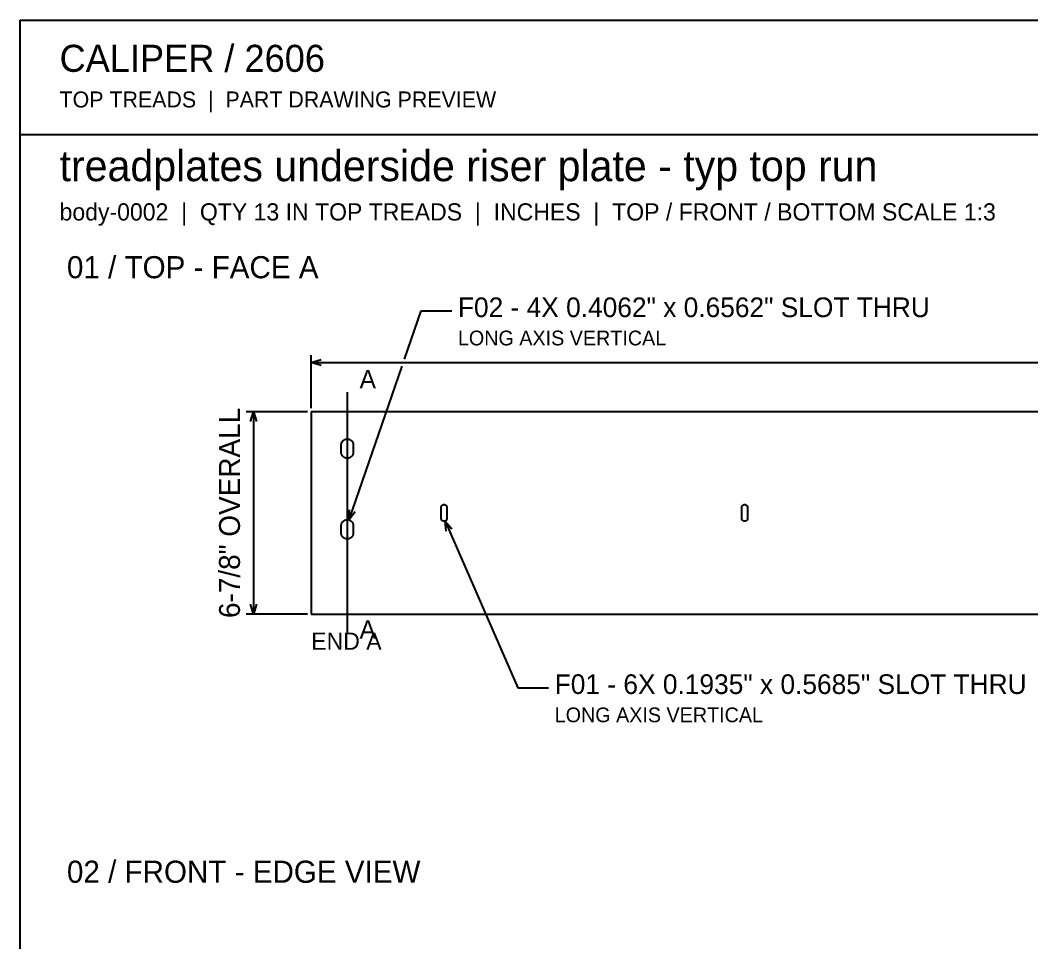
# Model space of a CAD drawing. Header units: inches. Extents: x 1.4 to 100.6, y 1.4 to 64.6.
# Drawn here: x 1.42 to 35.7, y 33.3 to 64.58 of the extents above; entities that cross this region are included whole.
import ezdxf
from ezdxf.enums import TextEntityAlignment as Align

# ---------------------------------------------------------------- set-up
doc = ezdxf.new("R2010")
doc.units = ezdxf.units.IN
doc.header["$MEASUREMENT"] = 0

msp = doc.modelspace()

# ---------------------------------------------------------------- linework, layer by layer
at = {"layer": 'ANNOTATION'}
for p, q in [((14.439, 53.092), (15, 54.723)), ((15, 54.723), (16.042, 54.723)), ((11.28, 51.432), (11.28, 53.223)), ((11.28, 52.973), (11.613, 53.078)), ((11.28, 52.973), (71.22, 52.973)), ((11.613, 52.869), (11.28, 52.973)), ((12.564, 47.636), (14.358, 52.855)), ((12.5, 51.973), (12.5, 43.818)), ((11.155, 51.307), (9.072, 51.307)), ((9.218, 50.973), (9.322, 51.307)), ((9.322, 51.307), (9.322, 44.443)), ((9.322, 51.307), (9.426, 50.973)), ((12.564, 47.636), (12.574, 47.985)), ((12.771, 47.917), (12.564, 47.636)), ((15.817, 47.598), (18.28, 41.943)), ((15.855, 47.251), (15.817, 47.598)), ((15.817, 47.598), (16.046, 47.334)), ((9.322, 44.443), (9.218, 44.777)), ((9.426, 44.777), (9.322, 44.443)), ((11.155, 44.443), (9.072, 44.443)), ((18.28, 41.943), (19.322, 41.943))]:
    msp.add_line(p, q, dxfattribs=at)
at = {"layer": 'OUTLINE'}
for p, q in [((1.417, 64.583), (100.583, 64.583)), ((1.417, 1.417), (1.417, 64.583)), ((1.417, 60.708), (100.583, 60.708)), ((71.22, 51.307), (11.28, 51.307)), ((11.28, 51.307), (11.28, 44.443)), ((12.297, 50.197), (12.298, 50.202)), ((12.297, 50.192), (12.297, 50.197)), ((12.297, 50.187), (12.297, 50.192)), ((12.297, 50.182), (12.297, 50.187)), ((12.297, 49.932), (12.297, 50.182)), ((12.298, 50.207), (12.299, 50.212)), ((12.298, 50.202), (12.298, 50.207)), ((12.299, 50.212), (12.3, 50.217)), ((12.3, 50.217), (12.301, 50.221)), ((12.301, 50.221), (12.302, 50.226)), ((12.302, 50.226), (12.303, 50.231)), ((12.303, 50.231), (12.304, 50.236)), ((12.304, 50.236), (12.306, 50.241)), ((12.306, 50.241), (12.307, 50.246)), ((12.307, 50.246), (12.309, 50.25)), ((12.309, 50.25), (12.311, 50.255)), ((12.311, 50.255), (12.312, 50.26)), ((12.312, 50.26), (12.314, 50.264)), ((12.314, 50.264), (12.316, 50.269)), ((12.316, 50.269), (12.319, 50.273)), ((12.319, 50.273), (12.321, 50.278)), ((12.321, 50.278), (12.323, 50.282)), ((12.323, 50.282), (12.326, 50.286)), ((12.326, 50.286), (12.328, 50.29)), ((12.328, 50.29), (12.331, 50.295)), ((12.331, 50.295), (12.334, 50.299)), ((12.334, 50.299), (12.337, 50.303)), ((12.337, 50.303), (12.34, 50.307)), ((12.34, 50.307), (12.343, 50.311)), ((12.343, 50.311), (12.346, 50.314)), ((12.346, 50.314), (12.35, 50.318)), ((12.35, 50.318), (12.353, 50.322)), ((12.353, 50.322), (12.356, 50.325)), ((12.356, 50.325), (12.36, 50.329)), ((12.36, 50.329), (12.364, 50.332)), ((12.364, 50.332), (12.367, 50.336)), ((12.367, 50.336), (12.371, 50.339)), ((12.371, 50.339), (12.375, 50.342)), ((12.375, 50.342), (12.379, 50.345)), ((12.379, 50.345), (12.383, 50.348)), ((12.383, 50.348), (12.387, 50.351)), ((12.387, 50.351), (12.391, 50.353)), ((12.391, 50.353), (12.396, 50.356)), ((12.396, 50.356), (12.4, 50.359)), ((12.4, 50.359), (12.404, 50.361)), ((12.404, 50.361), (12.409, 50.363)), ((12.409, 50.363), (12.413, 50.365)), ((12.413, 50.365), (12.418, 50.367)), ((12.418, 50.367), (12.422, 50.369)), ((12.422, 50.369), (12.427, 50.371)), ((12.427, 50.371), (12.432, 50.373)), ((12.432, 50.373), (12.436, 50.375)), ((12.436, 50.375), (12.441, 50.376)), ((12.441, 50.376), (12.446, 50.378)), ((12.446, 50.378), (12.451, 50.379)), ((12.451, 50.379), (12.456, 50.38)), ((12.456, 50.38), (12.46, 50.381)), ((12.46, 50.381), (12.465, 50.382)), ((12.465, 50.382), (12.47, 50.383)), ((12.47, 50.383), (12.475, 50.383)), ((12.475, 50.383), (12.48, 50.384)), ((12.48, 50.384), (12.485, 50.384)), ((12.485, 50.384), (12.49, 50.385)), ((12.49, 50.385), (12.495, 50.385)), ((12.495, 50.385), (12.5, 50.385)), ((12.5, 50.385), (12.505, 50.385)), ((12.505, 50.385), (12.51, 50.385)), ((12.51, 50.385), (12.515, 50.384)), ((12.515, 50.384), (12.52, 50.384)), ((12.52, 50.384), (12.525, 50.383)), ((12.525, 50.383), (12.53, 50.383)), ((12.53, 50.383), (12.535, 50.382)), ((12.535, 50.382), (12.54, 50.381)), ((12.54, 50.381), (12.544, 50.38)), ((12.544, 50.38), (12.549, 50.379)), ((12.549, 50.379), (12.554, 50.378)), ((12.554, 50.378), (12.559, 50.376)), ((12.559, 50.376), (12.564, 50.375)), ((12.564, 50.375), (12.568, 50.373)), ((12.568, 50.373), (12.573, 50.371)), ((12.573, 50.371), (12.578, 50.369)), ((12.578, 50.369), (12.582, 50.367)), ((12.582, 50.367), (12.587, 50.365)), ((12.587, 50.365), (12.591, 50.363)), ((12.591, 50.363), (12.596, 50.361)), ((12.596, 50.361), (12.6, 50.359)), ((12.6, 50.359), (12.604, 50.356)), ((12.604, 50.356), (12.609, 50.353)), ((12.609, 50.353), (12.613, 50.351)), ((12.613, 50.351), (12.617, 50.348)), ((12.617, 50.348), (12.621, 50.345)), ((12.621, 50.345), (12.625, 50.342)), ((12.625, 50.342), (12.629, 50.339)), ((12.629, 50.339), (12.633, 50.336)), ((12.633, 50.336), (12.636, 50.332)), ((12.636, 50.332), (12.64, 50.329)), ((12.64, 50.329), (12.644, 50.325)), ((12.644, 50.325), (12.647, 50.322)), ((12.647, 50.322), (12.65, 50.318)), ((12.65, 50.318), (12.654, 50.314)), ((12.654, 50.314), (12.657, 50.311)), ((12.657, 50.311), (12.66, 50.307)), ((12.66, 50.307), (12.663, 50.303)), ((12.663, 50.303), (12.666, 50.299)), ((12.666, 50.299), (12.669, 50.295)), ((12.669, 50.295), (12.672, 50.29)), ((12.672, 50.29), (12.674, 50.286)), ((12.674, 50.286), (12.677, 50.282)), ((12.677, 50.282), (12.679, 50.278)), ((12.679, 50.278), (12.681, 50.273)), ((12.681, 50.273), (12.684, 50.269)), ((12.684, 50.269), (12.686, 50.264)), ((12.686, 50.264), (12.688, 50.26)), ((12.688, 50.26), (12.689, 50.255)), ((12.689, 50.255), (12.691, 50.25)), ((12.691, 50.25), (12.693, 50.246)), ((12.693, 50.246), (12.694, 50.241)), ((12.694, 50.241), (12.696, 50.236)), ((12.696, 50.236), (12.697, 50.231)), ((12.697, 50.231), (12.698, 50.226)), ((12.698, 50.226), (12.699, 50.221)), ((12.699, 50.221), (12.7, 50.217)), ((12.7, 50.217), (12.701, 50.212)), ((12.701, 50.212), (12.702, 50.207)), ((12.702, 50.207), (12.702, 50.202)), ((12.702, 50.202), (12.703, 50.197)), ((12.703, 50.197), (12.703, 50.192)), ((12.703, 50.192), (12.703, 50.187)), ((12.703, 50.187), (12.703, 50.182)), ((12.703, 50.182), (12.703, 49.932)), ((12.297, 49.922), (12.297, 49.932)), ((12.298, 49.912), (12.297, 49.922)), ((12.299, 49.902), (12.298, 49.912)), ((12.301, 49.892), (12.299, 49.902)), ((12.303, 49.882), (12.301, 49.892)), ((12.306, 49.873), (12.303, 49.882)), ((12.309, 49.863), (12.306, 49.873)), ((12.312, 49.854), (12.309, 49.863)), ((12.316, 49.845), (12.312, 49.854)), ((12.321, 49.836), (12.316, 49.845)), ((12.326, 49.827), (12.321, 49.836)), ((12.331, 49.819), (12.326, 49.827)), ((12.337, 49.811), (12.331, 49.819)), ((12.343, 49.803), (12.337, 49.811)), ((12.35, 49.795), (12.343, 49.803)), ((12.356, 49.788), (12.35, 49.795)), ((12.364, 49.781), (12.356, 49.788)), ((12.371, 49.775), (12.364, 49.781)), ((12.379, 49.769), (12.371, 49.775)), ((12.387, 49.763), (12.379, 49.769)), ((12.396, 49.758), (12.387, 49.763)), ((12.404, 49.753), (12.396, 49.758)), ((12.413, 49.748), (12.404, 49.753)), ((12.422, 49.744), (12.413, 49.748)), ((12.432, 49.741), (12.422, 49.744)), ((12.441, 49.737), (12.432, 49.741)), ((12.451, 49.735), (12.441, 49.737)), ((12.46, 49.733), (12.451, 49.735)), ((12.47, 49.731), (12.46, 49.733)), ((12.48, 49.73), (12.47, 49.731)), ((12.49, 49.729), (12.48, 49.73)), ((12.5, 49.729), (12.49, 49.729)), ((12.51, 49.729), (12.5, 49.729)), ((12.52, 49.73), (12.51, 49.729)), ((12.53, 49.731), (12.52, 49.73)), ((12.54, 49.733), (12.53, 49.731)), ((12.549, 49.735), (12.54, 49.733)), ((12.559, 49.737), (12.549, 49.735)), ((12.568, 49.741), (12.559, 49.737)), ((12.578, 49.744), (12.568, 49.741)), ((12.587, 49.748), (12.578, 49.744)), ((12.596, 49.753), (12.587, 49.748)), ((12.604, 49.758), (12.596, 49.753)), ((12.613, 49.763), (12.604, 49.758)), ((12.621, 49.769), (12.613, 49.763)), ((12.629, 49.775), (12.621, 49.769)), ((12.636, 49.781), (12.629, 49.775)), ((12.644, 49.788), (12.636, 49.781)), ((12.65, 49.795), (12.644, 49.788)), ((12.657, 49.803), (12.65, 49.795)), ((12.663, 49.811), (12.657, 49.803)), ((12.669, 49.819), (12.663, 49.811)), ((12.674, 49.827), (12.669, 49.819)), ((12.679, 49.836), (12.674, 49.827)), ((12.684, 49.845), (12.679, 49.836)), ((12.688, 49.854), (12.684, 49.845)), ((12.691, 49.863), (12.688, 49.854)), ((12.694, 49.873), (12.691, 49.863)), ((12.697, 49.882), (12.694, 49.873)), ((12.699, 49.892), (12.697, 49.882)), ((12.701, 49.902), (12.699, 49.892)), ((12.702, 49.912), (12.701, 49.902)), ((12.703, 49.922), (12.702, 49.912)), ((12.703, 49.932), (12.703, 49.922)), ((15.683, 48.067), (15.684, 48.07)), ((15.683, 48.065), (15.683, 48.067)), ((15.683, 48.062), (15.683, 48.065)), ((15.683, 47.688), (15.683, 48.062)), ((15.684, 48.077), (15.685, 48.079)), ((15.684, 48.074), (15.684, 48.077)), ((15.684, 48.072), (15.684, 48.074)), ((15.684, 48.07), (15.684, 48.072)), ((15.685, 48.081), (15.686, 48.084)), ((15.685, 48.079), (15.685, 48.081)), ((15.686, 48.086), (15.687, 48.088)), ((15.686, 48.084), (15.686, 48.086)), ((15.687, 48.091), (15.688, 48.093)), ((15.687, 48.088), (15.687, 48.091)), ((15.688, 48.093), (15.689, 48.095)), ((15.689, 48.095), (15.69, 48.097)), ((15.69, 48.097), (15.691, 48.1)), ((15.691, 48.1), (15.692, 48.102)), ((15.692, 48.102), (15.693, 48.104)), ((15.693, 48.104), (15.694, 48.106)), ((15.694, 48.106), (15.695, 48.108)), ((15.695, 48.108), (15.696, 48.11)), ((15.696, 48.11), (15.697, 48.112)), ((15.697, 48.112), (15.698, 48.114)), ((15.698, 48.114), (15.7, 48.116)), ((15.7, 48.116), (15.701, 48.118)), ((15.701, 48.118), (15.702, 48.12)), ((15.702, 48.12), (15.704, 48.122)), ((15.704, 48.122), (15.705, 48.124)), ((15.705, 48.124), (15.707, 48.126)), ((15.707, 48.126), (15.708, 48.127)), ((15.708, 48.127), (15.71, 48.129)), ((15.71, 48.129), (15.712, 48.131)), ((15.712, 48.131), (15.713, 48.133)), ((15.713, 48.133), (15.715, 48.134)), ((15.715, 48.134), (15.717, 48.136)), ((15.717, 48.136), (15.719, 48.137)), ((15.719, 48.137), (15.72, 48.139)), ((15.72, 48.139), (15.722, 48.14)), ((15.722, 48.14), (15.724, 48.142)), ((15.724, 48.142), (15.726, 48.143)), ((15.726, 48.143), (15.728, 48.144)), ((15.728, 48.144), (15.73, 48.145)), ((15.73, 48.145), (15.732, 48.147)), ((15.732, 48.147), (15.734, 48.148)), ((15.734, 48.148), (15.737, 48.149)), ((15.737, 48.149), (15.739, 48.15)), ((15.739, 48.15), (15.741, 48.151)), ((15.741, 48.151), (15.743, 48.152)), ((15.743, 48.152), (15.745, 48.153)), ((15.745, 48.153), (15.747, 48.154)), ((15.747, 48.154), (15.75, 48.154)), ((15.75, 48.154), (15.752, 48.155)), ((15.752, 48.155), (15.754, 48.156)), ((15.754, 48.156), (15.756, 48.156)), ((15.756, 48.156), (15.759, 48.157)), ((15.759, 48.157), (15.761, 48.157)), ((15.761, 48.157), (15.763, 48.158)), ((15.763, 48.158), (15.766, 48.158)), ((15.766, 48.158), (15.768, 48.159)), ((15.768, 48.159), (15.771, 48.159)), ((15.771, 48.159), (15.773, 48.159)), ((15.773, 48.159), (15.775, 48.159)), ((15.775, 48.159), (15.778, 48.159)), ((15.778, 48.159), (15.78, 48.159)), ((15.78, 48.159), (15.782, 48.159)), ((15.782, 48.159), (15.785, 48.159)), ((15.785, 48.159), (15.787, 48.159)), ((15.787, 48.159), (15.789, 48.159)), ((15.789, 48.159), (15.792, 48.159)), ((15.792, 48.159), (15.794, 48.158)), ((15.794, 48.158), (15.797, 48.158)), ((15.797, 48.158), (15.799, 48.157)), ((15.799, 48.157), (15.801, 48.157)), ((15.801, 48.157), (15.804, 48.156)), ((15.804, 48.156), (15.806, 48.156)), ((15.806, 48.156), (15.808, 48.155)), ((15.808, 48.155), (15.81, 48.154)), ((15.81, 48.154), (15.813, 48.154)), ((15.813, 48.154), (15.815, 48.153)), ((15.815, 48.153), (15.817, 48.152)), ((15.817, 48.152), (15.819, 48.151)), ((15.819, 48.151), (15.821, 48.15)), ((15.821, 48.15), (15.823, 48.149)), ((15.823, 48.149), (15.826, 48.148)), ((15.826, 48.148), (15.828, 48.147)), ((15.828, 48.147), (15.83, 48.145)), ((15.83, 48.145), (15.832, 48.144)), ((15.832, 48.144), (15.834, 48.143)), ((15.834, 48.143), (15.836, 48.142)), ((15.836, 48.142), (15.838, 48.14)), ((15.838, 48.14), (15.84, 48.139)), ((15.84, 48.139), (15.841, 48.137)), ((15.841, 48.137), (15.843, 48.136)), ((15.843, 48.136), (15.845, 48.134)), ((15.845, 48.134), (15.847, 48.133)), ((15.847, 48.133), (15.848, 48.131)), ((15.848, 48.131), (15.85, 48.129)), ((15.85, 48.129), (15.852, 48.127)), ((15.852, 48.127), (15.853, 48.126)), ((15.853, 48.126), (15.855, 48.124)), ((15.855, 48.124), (15.856, 48.122)), ((15.856, 48.122), (15.858, 48.12)), ((15.858, 48.12), (15.859, 48.118)), ((15.859, 48.118), (15.86, 48.116)), ((15.86, 48.116), (15.862, 48.114)), ((15.862, 48.114), (15.863, 48.112)), ((15.863, 48.112), (15.864, 48.11)), ((15.864, 48.11), (15.865, 48.108)), ((15.865, 48.108), (15.866, 48.106)), ((15.866, 48.106), (15.867, 48.104)), ((15.867, 48.104), (15.868, 48.102)), ((15.868, 48.102), (15.869, 48.1)), ((15.869, 48.1), (15.87, 48.097)), ((15.87, 48.097), (15.871, 48.095)), ((15.871, 48.095), (15.872, 48.093)), ((15.872, 48.093), (15.873, 48.091)), ((15.873, 48.091), (15.873, 48.088)), ((15.873, 48.088), (15.874, 48.086)), ((15.874, 48.086), (15.874, 48.084)), ((15.874, 48.084), (15.875, 48.081)), ((15.875, 48.081), (15.875, 48.079)), ((15.875, 48.079), (15.876, 48.077)), ((15.876, 48.077), (15.876, 48.074)), ((15.876, 48.074), (15.876, 48.072)), ((15.876, 48.072), (15.876, 48.07)), ((15.876, 48.07), (15.877, 48.067)), ((15.877, 48.067), (15.877, 48.065)), ((15.877, 48.065), (15.877, 48.062)), ((15.877, 48.062), (15.877, 47.688)), ((25.871, 48.067), (25.872, 48.07)), ((25.871, 48.065), (25.871, 48.067)), ((25.871, 48.062), (25.871, 48.065)), ((25.871, 47.688), (25.871, 48.062)), ((25.872, 48.077), (25.873, 48.079)), ((25.872, 48.074), (25.872, 48.077)), ((25.872, 48.072), (25.872, 48.074)), ((25.872, 48.07), (25.872, 48.072)), ((25.873, 48.081), (25.874, 48.084)), ((25.873, 48.079), (25.873, 48.081)), ((25.874, 48.086), (25.875, 48.088)), ((25.874, 48.084), (25.874, 48.086)), ((25.875, 48.091), (25.876, 48.093)), ((25.875, 48.088), (25.875, 48.091)), ((25.876, 48.093), (25.877, 48.095)), ((25.877, 48.095), (25.878, 48.097)), ((25.878, 48.097), (25.879, 48.1)), ((25.879, 48.1), (25.88, 48.102)), ((25.88, 48.102), (25.881, 48.104)), ((25.881, 48.104), (25.882, 48.106)), ((25.882, 48.106), (25.883, 48.108)), ((25.883, 48.108), (25.884, 48.11)), ((25.884, 48.11), (25.885, 48.112)), ((25.885, 48.112), (25.886, 48.114)), ((25.886, 48.114), (25.888, 48.116)), ((25.888, 48.116), (25.889, 48.118)), ((25.889, 48.118), (25.89, 48.12)), ((25.89, 48.12), (25.892, 48.122)), ((25.892, 48.122), (25.893, 48.124)), ((25.893, 48.124), (25.895, 48.126)), ((25.895, 48.126), (25.896, 48.127)), ((25.896, 48.127), (25.898, 48.129)), ((25.898, 48.129), (25.9, 48.131)), ((25.9, 48.131), (25.901, 48.133)), ((25.901, 48.133), (25.903, 48.134)), ((25.903, 48.134), (25.905, 48.136)), ((25.905, 48.136), (25.907, 48.137)), ((25.907, 48.137), (25.908, 48.139)), ((25.908, 48.139), (25.91, 48.14)), ((25.91, 48.14), (25.912, 48.142)), ((25.912, 48.142), (25.914, 48.143)), ((25.914, 48.143), (25.916, 48.144)), ((25.916, 48.144), (25.918, 48.145)), ((25.918, 48.145), (25.92, 48.147)), ((25.92, 48.147), (25.922, 48.148)), ((25.922, 48.148), (25.925, 48.149)), ((25.925, 48.149), (25.927, 48.15)), ((25.927, 48.15), (25.929, 48.151)), ((25.929, 48.151), (25.931, 48.152)), ((25.931, 48.152), (25.933, 48.153)), ((25.933, 48.153), (25.935, 48.154)), ((25.935, 48.154), (25.938, 48.154)), ((25.938, 48.154), (25.94, 48.155)), ((25.94, 48.155), (25.942, 48.156)), ((25.942, 48.156), (25.944, 48.156)), ((25.944, 48.156), (25.947, 48.157)), ((25.947, 48.157), (25.949, 48.157)), ((25.949, 48.157), (25.951, 48.158)), ((25.951, 48.158), (25.954, 48.158)), ((25.954, 48.158), (25.956, 48.159)), ((25.956, 48.159), (25.959, 48.159)), ((25.959, 48.159), (25.961, 48.159)), ((25.961, 48.159), (25.963, 48.159)), ((25.963, 48.159), (25.966, 48.159)), ((25.966, 48.159), (25.968, 48.159)), ((25.968, 48.159), (25.97, 48.159)), ((25.97, 48.159), (25.973, 48.159)), ((25.973, 48.159), (25.975, 48.159)), ((25.975, 48.159), (25.977, 48.159)), ((25.977, 48.159), (25.98, 48.159)), ((25.98, 48.159), (25.982, 48.158)), ((25.982, 48.158), (25.985, 48.158)), ((25.985, 48.158), (25.987, 48.157)), ((25.987, 48.157), (25.989, 48.157)), ((25.989, 48.157), (25.992, 48.156)), ((25.992, 48.156), (25.994, 48.156)), ((25.994, 48.156), (25.996, 48.155)), ((25.996, 48.155), (25.998, 48.154)), ((25.998, 48.154), (26.001, 48.154)), ((26.001, 48.154), (26.003, 48.153)), ((26.003, 48.153), (26.005, 48.152)), ((26.005, 48.152), (26.007, 48.151)), ((26.007, 48.151), (26.009, 48.15)), ((26.009, 48.15), (26.011, 48.149)), ((26.011, 48.149), (26.014, 48.148)), ((26.014, 48.148), (26.016, 48.147)), ((26.016, 48.147), (26.018, 48.145)), ((26.018, 48.145), (26.02, 48.144)), ((26.02, 48.144), (26.022, 48.143)), ((26.022, 48.143), (26.024, 48.142)), ((26.024, 48.142), (26.026, 48.14)), ((26.026, 48.14), (26.028, 48.139)), ((26.028, 48.139), (26.029, 48.137)), ((26.029, 48.137), (26.031, 48.136)), ((26.031, 48.136), (26.033, 48.134)), ((26.033, 48.134), (26.035, 48.133)), ((26.035, 48.133), (26.036, 48.131)), ((26.036, 48.131), (26.038, 48.129)), ((26.038, 48.129), (26.04, 48.127)), ((26.04, 48.127), (26.041, 48.126)), ((26.041, 48.126), (26.043, 48.124)), ((26.043, 48.124), (26.044, 48.122)), ((26.044, 48.122), (26.046, 48.12)), ((26.046, 48.12), (26.047, 48.118)), ((26.047, 48.118), (26.048, 48.116)), ((26.048, 48.116), (26.05, 48.114)), ((26.05, 48.114), (26.051, 48.112)), ((26.051, 48.112), (26.052, 48.11)), ((26.052, 48.11), (26.053, 48.108)), ((26.053, 48.108), (26.054, 48.106)), ((26.054, 48.106), (26.055, 48.104)), ((26.055, 48.104), (26.056, 48.102)), ((26.056, 48.102), (26.057, 48.1)), ((26.057, 48.1), (26.058, 48.097)), ((26.058, 48.097), (26.059, 48.095)), ((26.059, 48.095), (26.06, 48.093)), ((26.06, 48.093), (26.061, 48.091)), ((26.061, 48.091), (26.061, 48.088)), ((26.061, 48.088), (26.062, 48.086)), ((26.062, 48.086), (26.062, 48.084)), ((26.062, 48.084), (26.063, 48.081)), ((26.063, 48.081), (26.063, 48.079)), ((26.063, 48.079), (26.064, 48.077)), ((26.064, 48.077), (26.064, 48.074)), ((26.064, 48.074), (26.064, 48.072)), ((26.064, 48.072), (26.064, 48.07)), ((26.064, 48.07), (26.065, 48.067)), ((26.065, 48.067), (26.065, 48.065)), ((26.065, 48.065), (26.065, 48.062)), ((26.065, 48.062), (26.065, 47.688)), ((15.683, 47.683), (15.683, 47.688)), ((15.684, 47.678), (15.683, 47.683)), ((15.684, 47.673), (15.684, 47.678)), ((15.685, 47.669), (15.684, 47.673)), ((15.686, 47.664), (15.685, 47.669)), ((15.687, 47.659), (15.686, 47.664)), ((15.689, 47.655), (15.687, 47.659)), ((15.691, 47.65), (15.689, 47.655)), ((15.871, 47.655), (15.869, 47.65)), ((15.873, 47.659), (15.871, 47.655)), ((15.874, 47.664), (15.873, 47.659)), ((15.875, 47.669), (15.874, 47.664)), ((15.876, 47.673), (15.875, 47.669)), ((15.877, 47.683), (15.876, 47.678)), ((15.876, 47.678), (15.876, 47.673)), ((15.877, 47.688), (15.877, 47.683)), ((25.871, 47.683), (25.871, 47.688)), ((25.872, 47.678), (25.871, 47.683)), ((25.872, 47.673), (25.872, 47.678)), ((25.873, 47.669), (25.872, 47.673)), ((25.874, 47.664), (25.873, 47.669)), ((25.875, 47.659), (25.874, 47.664)), ((25.877, 47.655), (25.875, 47.659)), ((25.879, 47.65), (25.877, 47.655)), ((26.059, 47.655), (26.057, 47.65)), ((26.061, 47.659), (26.059, 47.655)), ((26.062, 47.664), (26.061, 47.659)), ((26.063, 47.669), (26.062, 47.664)), ((26.064, 47.673), (26.063, 47.669)), ((26.065, 47.683), (26.064, 47.678)), ((26.064, 47.678), (26.064, 47.673)), ((26.065, 47.688), (26.065, 47.683)), ((12.297, 47.458), (12.298, 47.463)), ((12.297, 47.453), (12.297, 47.458)), ((12.297, 47.448), (12.297, 47.453)), ((12.297, 47.443), (12.297, 47.448)), ((12.297, 47.193), (12.297, 47.443)), ((12.298, 47.468), (12.299, 47.473)), ((12.298, 47.463), (12.298, 47.468)), ((12.299, 47.473), (12.3, 47.478)), ((12.3, 47.478), (12.301, 47.483)), ((12.301, 47.483), (12.302, 47.488)), ((12.302, 47.488), (12.303, 47.493)), ((12.303, 47.493), (12.304, 47.497)), ((12.304, 47.497), (12.306, 47.502)), ((12.306, 47.502), (12.307, 47.507)), ((12.307, 47.507), (12.309, 47.512)), ((12.309, 47.512), (12.311, 47.516)), ((12.311, 47.516), (12.312, 47.521)), ((12.312, 47.521), (12.314, 47.525)), ((12.314, 47.525), (12.316, 47.53)), ((12.316, 47.53), (12.319, 47.534)), ((12.319, 47.534), (12.321, 47.539)), ((12.321, 47.539), (12.323, 47.543)), ((12.323, 47.543), (12.326, 47.548)), ((12.326, 47.548), (12.328, 47.552)), ((12.328, 47.552), (12.331, 47.556)), ((12.331, 47.556), (12.334, 47.56)), ((12.334, 47.56), (12.337, 47.564)), ((12.337, 47.564), (12.34, 47.568)), ((12.34, 47.568), (12.343, 47.572)), ((12.343, 47.572), (12.346, 47.576)), ((12.346, 47.576), (12.35, 47.58)), ((12.35, 47.58), (12.353, 47.583)), ((12.353, 47.583), (12.356, 47.587)), ((12.356, 47.587), (12.36, 47.59)), ((12.36, 47.59), (12.364, 47.594)), ((12.364, 47.594), (12.367, 47.597)), ((12.367, 47.597), (12.371, 47.6)), ((12.371, 47.6), (12.375, 47.603)), ((12.375, 47.603), (12.379, 47.606)), ((12.379, 47.606), (12.383, 47.609)), ((12.383, 47.609), (12.387, 47.612)), ((12.387, 47.612), (12.391, 47.615)), ((12.391, 47.615), (12.396, 47.617)), ((12.396, 47.617), (12.4, 47.62)), ((12.4, 47.62), (12.404, 47.622)), ((12.404, 47.622), (12.409, 47.625)), ((12.409, 47.625), (12.413, 47.627)), ((12.413, 47.627), (12.418, 47.629)), ((12.418, 47.629), (12.422, 47.631)), ((12.422, 47.631), (12.427, 47.633)), ((12.427, 47.633), (12.432, 47.634)), ((12.432, 47.634), (12.436, 47.636)), ((12.436, 47.636), (12.441, 47.638)), ((12.441, 47.638), (12.446, 47.639)), ((12.446, 47.639), (12.451, 47.64)), ((12.451, 47.64), (12.456, 47.641)), ((12.456, 47.641), (12.46, 47.642)), ((12.46, 47.642), (12.465, 47.643)), ((12.465, 47.643), (12.47, 47.644)), ((12.47, 47.644), (12.475, 47.645)), ((12.475, 47.645), (12.48, 47.645)), ((12.48, 47.645), (12.485, 47.646)), ((12.485, 47.646), (12.49, 47.646)), ((12.49, 47.646), (12.495, 47.646)), ((12.495, 47.646), (12.5, 47.646)), ((12.5, 47.646), (12.505, 47.646)), ((12.505, 47.646), (12.51, 47.646)), ((12.51, 47.646), (12.515, 47.646)), ((12.515, 47.646), (12.52, 47.645)), ((12.52, 47.645), (12.525, 47.645)), ((12.525, 47.645), (12.53, 47.644)), ((12.53, 47.644), (12.535, 47.643)), ((12.535, 47.643), (12.54, 47.642)), ((12.54, 47.642), (12.544, 47.641)), ((12.544, 47.641), (12.549, 47.64)), ((12.549, 47.64), (12.554, 47.639)), ((12.554, 47.639), (12.559, 47.638)), ((12.559, 47.638), (12.564, 47.636)), ((12.564, 47.636), (12.568, 47.634)), ((12.568, 47.634), (12.573, 47.633)), ((12.573, 47.633), (12.578, 47.631)), ((12.578, 47.631), (12.582, 47.629)), ((12.582, 47.629), (12.587, 47.627)), ((12.587, 47.627), (12.591, 47.625)), ((12.591, 47.625), (12.596, 47.622)), ((12.596, 47.622), (12.6, 47.62)), ((12.6, 47.62), (12.604, 47.617)), ((12.604, 47.617), (12.609, 47.615)), ((12.609, 47.615), (12.613, 47.612)), ((12.613, 47.612), (12.617, 47.609)), ((12.617, 47.609), (12.621, 47.606)), ((12.621, 47.606), (12.625, 47.603)), ((12.625, 47.603), (12.629, 47.6)), ((12.629, 47.6), (12.633, 47.597)), ((12.633, 47.597), (12.636, 47.594)), ((12.636, 47.594), (12.64, 47.59)), ((12.64, 47.59), (12.644, 47.587)), ((12.644, 47.587), (12.647, 47.583)), ((12.647, 47.583), (12.65, 47.58)), ((12.65, 47.58), (12.654, 47.576)), ((12.654, 47.576), (12.657, 47.572)), ((12.657, 47.572), (12.66, 47.568)), ((12.66, 47.568), (12.663, 47.564)), ((12.663, 47.564), (12.666, 47.56)), ((12.666, 47.56), (12.669, 47.556)), ((12.669, 47.556), (12.672, 47.552)), ((12.672, 47.552), (12.674, 47.548)), ((12.674, 47.548), (12.677, 47.543)), ((12.677, 47.543), (12.679, 47.539)), ((12.679, 47.539), (12.681, 47.534)), ((12.681, 47.534), (12.684, 47.53)), ((12.684, 47.53), (12.686, 47.525)), ((12.686, 47.525), (12.688, 47.521)), ((12.688, 47.521), (12.689, 47.516)), ((12.689, 47.516), (12.691, 47.512)), ((12.691, 47.512), (12.693, 47.507)), ((12.693, 47.507), (12.694, 47.502)), ((12.694, 47.502), (12.696, 47.497)), ((12.696, 47.497), (12.697, 47.493)), ((12.697, 47.493), (12.698, 47.488)), ((12.698, 47.488), (12.699, 47.483)), ((12.699, 47.483), (12.7, 47.478)), ((12.7, 47.478), (12.701, 47.473)), ((12.701, 47.473), (12.702, 47.468)), ((12.702, 47.468), (12.702, 47.463)), ((12.702, 47.463), (12.703, 47.458)), ((12.703, 47.458), (12.703, 47.453)), ((12.703, 47.453), (12.703, 47.448)), ((12.703, 47.448), (12.703, 47.443)), ((12.703, 47.443), (12.703, 47.193)), ((15.693, 47.646), (15.691, 47.65)), ((15.695, 47.642), (15.693, 47.646)), ((15.697, 47.638), (15.695, 47.642)), ((15.7, 47.634), (15.697, 47.638)), ((15.702, 47.63), (15.7, 47.634)), ((15.705, 47.626), (15.702, 47.63)), ((15.708, 47.623), (15.705, 47.626)), ((15.712, 47.619), (15.708, 47.623)), ((15.715, 47.616), (15.712, 47.619)), ((15.719, 47.613), (15.715, 47.616)), ((15.722, 47.61), (15.719, 47.613)), ((15.726, 47.607), (15.722, 47.61)), ((15.73, 47.605), (15.726, 47.607)), ((15.734, 47.602), (15.73, 47.605)), ((15.739, 47.6), (15.734, 47.602)), ((15.743, 47.598), (15.739, 47.6)), ((15.747, 47.596), (15.743, 47.598)), ((15.752, 47.595), (15.747, 47.596)), ((15.756, 47.594), (15.752, 47.595)), ((15.761, 47.593), (15.756, 47.594)), ((15.766, 47.592), (15.761, 47.593)), ((15.771, 47.591), (15.766, 47.592)), ((15.775, 47.591), (15.771, 47.591)), ((15.78, 47.591), (15.775, 47.591)), ((15.785, 47.591), (15.78, 47.591)), ((15.789, 47.591), (15.785, 47.591)), ((15.794, 47.592), (15.789, 47.591)), ((15.799, 47.593), (15.794, 47.592)), ((15.804, 47.594), (15.799, 47.593)), ((15.808, 47.595), (15.804, 47.594)), ((15.813, 47.596), (15.808, 47.595)), ((15.817, 47.598), (15.813, 47.596)), ((15.821, 47.6), (15.817, 47.598)), ((15.826, 47.602), (15.821, 47.6)), ((15.83, 47.605), (15.826, 47.602)), ((15.834, 47.607), (15.83, 47.605)), ((15.838, 47.61), (15.834, 47.607)), ((15.841, 47.613), (15.838, 47.61)), ((15.845, 47.616), (15.841, 47.613)), ((15.848, 47.619), (15.845, 47.616)), ((15.852, 47.623), (15.848, 47.619)), ((15.855, 47.626), (15.852, 47.623)), ((15.858, 47.63), (15.855, 47.626)), ((15.86, 47.634), (15.858, 47.63)), ((15.863, 47.638), (15.86, 47.634)), ((15.865, 47.642), (15.863, 47.638)), ((15.867, 47.646), (15.865, 47.642)), ((15.869, 47.65), (15.867, 47.646)), ((25.881, 47.646), (25.879, 47.65)), ((25.883, 47.642), (25.881, 47.646)), ((25.885, 47.638), (25.883, 47.642)), ((25.888, 47.634), (25.885, 47.638)), ((25.89, 47.63), (25.888, 47.634)), ((25.893, 47.626), (25.89, 47.63)), ((25.896, 47.623), (25.893, 47.626)), ((25.9, 47.619), (25.896, 47.623)), ((25.903, 47.616), (25.9, 47.619)), ((25.907, 47.613), (25.903, 47.616)), ((25.91, 47.61), (25.907, 47.613)), ((25.914, 47.607), (25.91, 47.61)), ((25.918, 47.605), (25.914, 47.607)), ((25.922, 47.602), (25.918, 47.605)), ((25.927, 47.6), (25.922, 47.602)), ((25.931, 47.598), (25.927, 47.6)), ((25.935, 47.596), (25.931, 47.598)), ((25.94, 47.595), (25.935, 47.596)), ((25.944, 47.594), (25.94, 47.595)), ((25.949, 47.593), (25.944, 47.594)), ((25.954, 47.592), (25.949, 47.593)), ((25.959, 47.591), (25.954, 47.592)), ((25.963, 47.591), (25.959, 47.591)), ((25.968, 47.591), (25.963, 47.591)), ((25.973, 47.591), (25.968, 47.591)), ((25.977, 47.591), (25.973, 47.591)), ((25.982, 47.592), (25.977, 47.591)), ((25.987, 47.593), (25.982, 47.592)), ((25.992, 47.594), (25.987, 47.593)), ((25.996, 47.595), (25.992, 47.594)), ((26.001, 47.596), (25.996, 47.595)), ((26.005, 47.598), (26.001, 47.596)), ((26.009, 47.6), (26.005, 47.598)), ((26.014, 47.602), (26.009, 47.6)), ((26.018, 47.605), (26.014, 47.602)), ((26.022, 47.607), (26.018, 47.605)), ((26.026, 47.61), (26.022, 47.607)), ((26.029, 47.613), (26.026, 47.61)), ((26.033, 47.616), (26.029, 47.613)), ((26.036, 47.619), (26.033, 47.616)), ((26.04, 47.623), (26.036, 47.619)), ((26.043, 47.626), (26.04, 47.623)), ((26.046, 47.63), (26.043, 47.626)), ((26.048, 47.634), (26.046, 47.63)), ((26.051, 47.638), (26.048, 47.634)), ((26.053, 47.642), (26.051, 47.638)), ((26.055, 47.646), (26.053, 47.642)), ((26.057, 47.65), (26.055, 47.646)), ((12.297, 47.183), (12.297, 47.193)), ((12.298, 47.173), (12.297, 47.183)), ((12.299, 47.163), (12.298, 47.173)), ((12.301, 47.154), (12.299, 47.163)), ((12.303, 47.144), (12.301, 47.154)), ((12.306, 47.134), (12.303, 47.144)), ((12.309, 47.125), (12.306, 47.134)), ((12.312, 47.115), (12.309, 47.125)), ((12.316, 47.106), (12.312, 47.115)), ((12.321, 47.097), (12.316, 47.106)), ((12.326, 47.089), (12.321, 47.097)), ((12.331, 47.08), (12.326, 47.089)), ((12.337, 47.072), (12.331, 47.08)), ((12.343, 47.064), (12.337, 47.072)), ((12.35, 47.057), (12.343, 47.064)), ((12.356, 47.05), (12.35, 47.057)), ((12.364, 47.043), (12.356, 47.05)), ((12.371, 47.036), (12.364, 47.043)), ((12.379, 47.03), (12.371, 47.036)), ((12.387, 47.024), (12.379, 47.03)), ((12.396, 47.019), (12.387, 47.024)), ((12.404, 47.014), (12.396, 47.019)), ((12.413, 47.01), (12.404, 47.014)), ((12.422, 47.006), (12.413, 47.01)), ((12.432, 47.002), (12.422, 47.006)), ((12.441, 46.999), (12.432, 47.002)), ((12.451, 46.996), (12.441, 46.999)), ((12.46, 46.994), (12.451, 46.996)), ((12.47, 46.992), (12.46, 46.994)), ((12.48, 46.991), (12.47, 46.992)), ((12.49, 46.99), (12.48, 46.991)), ((12.5, 46.99), (12.49, 46.99)), ((12.51, 46.99), (12.5, 46.99)), ((12.52, 46.991), (12.51, 46.99)), ((12.53, 46.992), (12.52, 46.991)), ((12.54, 46.994), (12.53, 46.992)), ((12.549, 46.996), (12.54, 46.994)), ((12.559, 46.999), (12.549, 46.996)), ((12.568, 47.002), (12.559, 46.999)), ((12.578, 47.006), (12.568, 47.002)), ((12.587, 47.01), (12.578, 47.006)), ((12.596, 47.014), (12.587, 47.01)), ((12.604, 47.019), (12.596, 47.014)), ((12.613, 47.024), (12.604, 47.019)), ((12.621, 47.03), (12.613, 47.024)), ((12.629, 47.036), (12.621, 47.03)), ((12.636, 47.043), (12.629, 47.036)), ((12.644, 47.05), (12.636, 47.043)), ((12.65, 47.057), (12.644, 47.05)), ((12.657, 47.064), (12.65, 47.057)), ((12.663, 47.072), (12.657, 47.064)), ((12.669, 47.08), (12.663, 47.072)), ((12.674, 47.089), (12.669, 47.08)), ((12.679, 47.097), (12.674, 47.089)), ((12.684, 47.106), (12.679, 47.097)), ((12.688, 47.115), (12.684, 47.106)), ((12.691, 47.125), (12.688, 47.115)), ((12.694, 47.134), (12.691, 47.125)), ((12.697, 47.144), (12.694, 47.134)), ((12.699, 47.154), (12.697, 47.144)), ((12.701, 47.163), (12.699, 47.154)), ((12.702, 47.173), (12.701, 47.163)), ((12.703, 47.183), (12.702, 47.173)), ((12.703, 47.193), (12.703, 47.183)), ((11.28, 44.443), (71.22, 44.443))]:
    msp.add_line(p, q, dxfattribs=at)

# ---------------------------------------------------------------- texts
at = {"layer": 'ANNOTATION'}
for s, height, p in [('CALIPER / 2606', 0.91667, (2.75, 62.833)), ('TOP TREADS  |  PART DRAWING PREVIEW', 0.54167, (2.75, 61.625)), ('treadplates underside riser plate - typ top run', 1.04167, (2.75, 59.125)), ('body-0002  |  QTY 13 IN TOP TREADS  |  INCHES  |  TOP / FRONT / BOTTOM SCALE 1:3', 0.58333, (2.75, 57.792)), ('01 / TOP - FACE A', 0.75, (3, 55.833)), ('F02 - 4X 0.4062" x 0.6562" SLOT THRU', 0.66667, (16.25, 54.515)), ('LONG AXIS VERTICAL', 0.5, (16.25, 53.557)), ('A', 0.625, (12.917, 52.098)), ('A', 0.625, (12.917, 43.61)), ('END A', 0.5833, (11.28, 43.235)), ('F01 - 6X 0.1935" x 0.5685" SLOT THRU', 0.66667, (19.53, 41.735)), ('LONG AXIS VERTICAL', 0.5, (19.53, 40.777)), ('02 / FRONT - EDGE VIEW', 0.75, (3, 35.333))]:
    msp.add_text(s, height=height, dxfattribs=at).set_placement(p)
msp.add_text('6-7/8" OVERALL', height=0.70833, rotation=90, dxfattribs=at).set_placement((8.863, 47.875), align=Align.CENTER)

doc.saveas('drawing.dxf')
